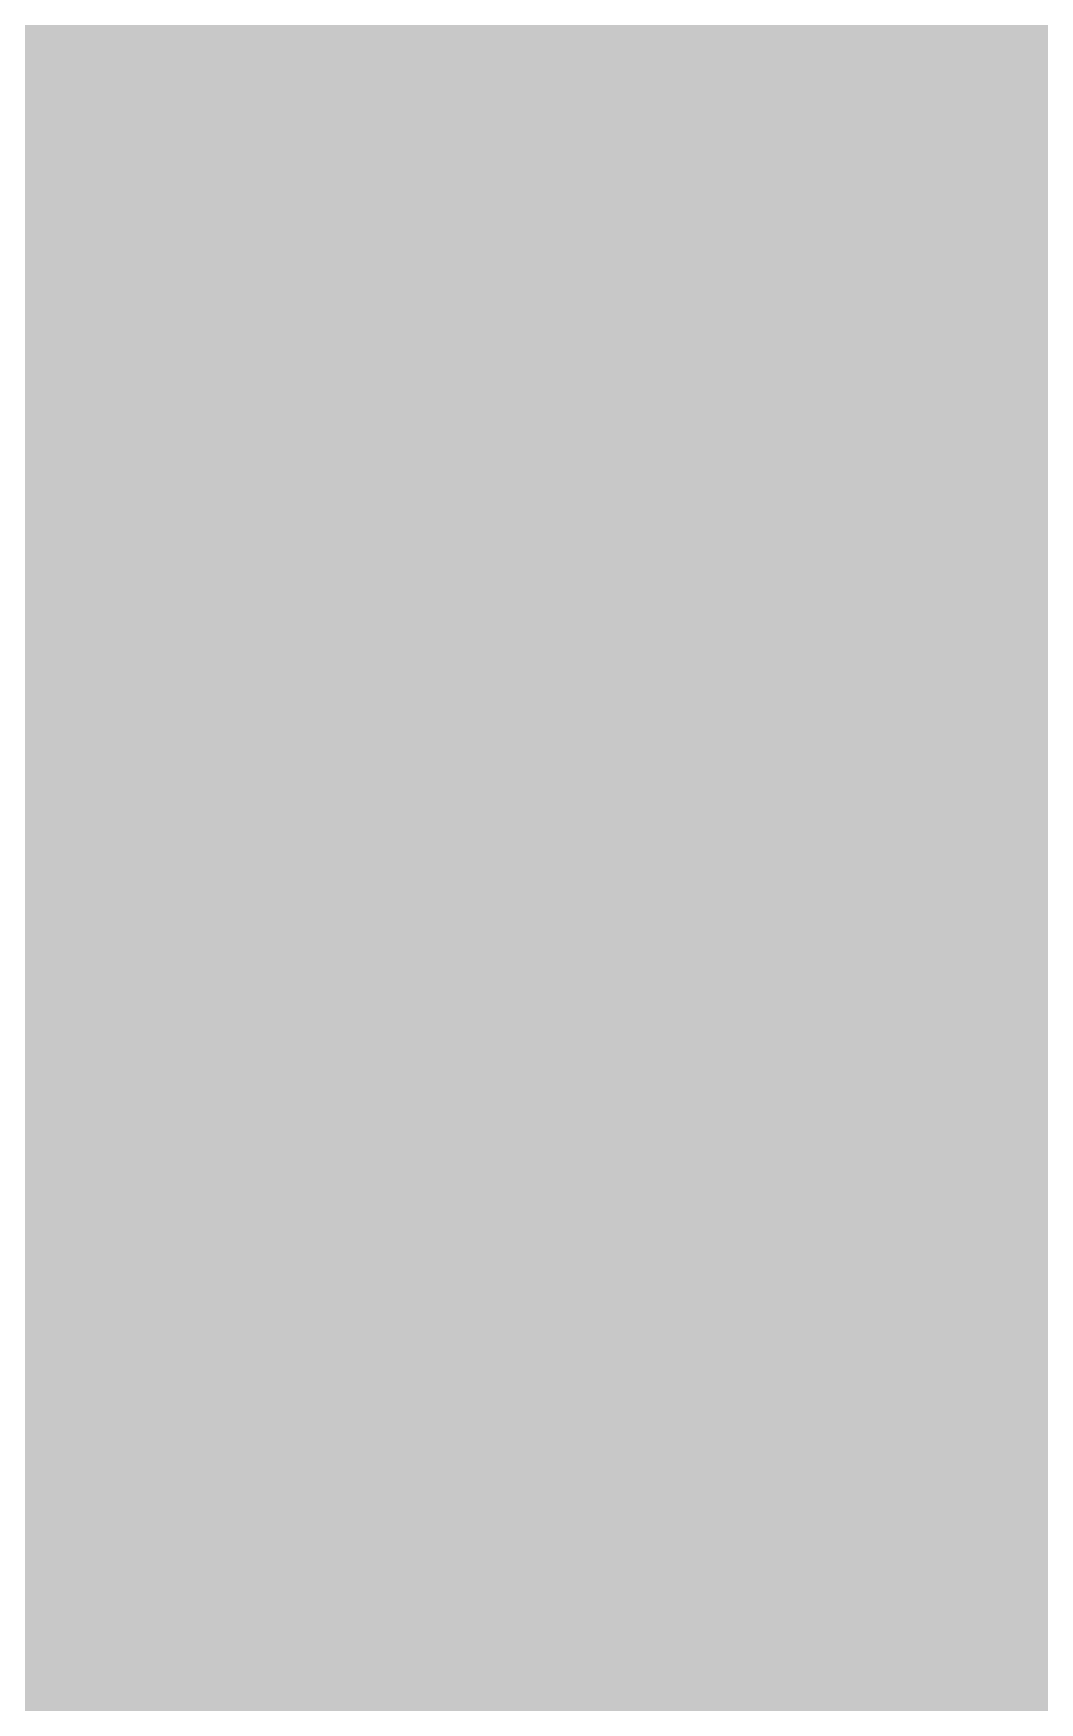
# Model space of a CAD drawing. Header units: inches. Extents: x -4218 to -1830, y 9757 to 12359.
# Drawn here: x -2771.85 to -2752.69, y 10933.68 to 10965.46 of the extents above; entities that cross this region are included whole.
import ezdxf

# ---------------------------------------------------------------- set-up
doc = ezdxf.new("R2010")
doc.units = ezdxf.units.IN
doc.header["$MEASUREMENT"] = 0
doc.layers.add('A-FLOR-PATT-1', color=9, linetype='Continuous', lineweight=9)

msp = doc.modelspace()

# ---------------------------------------------------------------- hatches: boundary and pattern name
at = {"layer": 'A-FLOR-PATT-1'}
h = msp.add_hatch(dxfattribs=at)
h.set_pattern_fill('FP_6', color=256, style=0, pattern_type=2)
h.set_pattern_definition([(0, (5.857, 0), (15.358, 3.84), [1.267, -10.252, 1.267, -10.252, -61.433]), (0, (5.857, 0), (15.358, 3.84), [-23.037, 1.267, -21.77, 1.267, -10.252, -26.877]), (0, (5.857, 0), (15.358, 3.84), [-57.593, 1.267, -6.412, 1.267, -17.931]), (119.997, (11.616, 1.92), (-11.0044416, 11.3818604), [1.267, -10.252, 1.267, -10.252, -61.438]), (119.997, (11.616, 1.92), (-11.0044416, 11.3818604), [-23.039, 1.267, -21.772, 1.267, -10.252, -26.879]), (119.997, (11.616, 1.92), (-11.0044416, 11.3818604), [-57.598, 1.267, -6.413, 1.267, -17.932]), (240.003, (13.536, 9.6), (-4.3536654, -15.2223782), [1.267, -10.252, 1.267, -10.252, -61.438]), (240.003, (13.536, 9.6), (-4.3536654, -15.2223782), [-23.039, 1.267, -21.772, 1.267, -10.252, -26.879]), (240.003, (13.536, 9.6), (-4.3536654, -15.2223782), [-57.598, 1.267, -6.413, 1.267, -17.932])])
h.paths.add_polyline_path([(-2681.012, 10851.139), (-2670.049, 10851.171), (-2670.049, 10991.289), (-2772.324, 10991.289), (-2772.324, 10917.002), (-2753.499, 10916.986), (-2753.499, 10894.292), (-2705.033, 10851.139), (-2686.514, 10851.139)], flags=0)
h.paths.add_polyline_path([(-2808.324, 10943.108), (-2808.324, 11061.289), (-2915.007, 11061.289), (-2925.063, 11052.361), (-2924.578, 11051.084), (-2924.36, 11049.289), (-2924.578, 11047.495), (-2924.826, 11046.841), (-2809.819, 10944.439)], flags=0)
h.paths.add_polyline_path([(-2761.137, 10978.789), (-2762.172, 10978.926), (-2763.137, 10979.325), (-2763.966, 10979.961), (-2764.601, 10980.789), (-2765.001, 10981.754), (-2765.137, 10982.789), (-2765.001, 10983.825), (-2764.601, 10984.789), (-2763.966, 10985.618), (-2763.137, 10986.253), (-2762.172, 10986.653), (-2761.137, 10986.789), (-2760.102, 10986.653), (-2759.137, 10986.253), (-2758.309, 10985.618), (-2757.673, 10984.789), (-2757.273, 10983.825), (-2757.137, 10982.789), (-2757.273, 10981.754), (-2757.673, 10980.789), (-2758.309, 10979.961), (-2759.137, 10979.325), (-2760.102, 10978.926), (-2760.426, 10978.883)], flags=0)
h.paths.add_polyline_path([(-2772.324, 11039.289), (-2670.049, 11039.289), (-2670.049, 11181.389), (-2676.324, 11181.405), (-2676.308, 11244.639), (-2675.962, 11244.639), (-2675.925, 11246.639), (-2670.049, 11246.639), (-2670.049, 11247.639), (-2705.167, 11247.607), (-2753.124, 11205.027), (-2753.14, 11182.527), (-2772.324, 11182.527), (-2772.324, 11049.71)], flags=0)
h.paths.add_polyline_path([(-2808.324, 11109.289), (-2808.324, 11156.014), (-2860.948, 11109.289)], flags=0)

doc.saveas('drawing.dxf')
